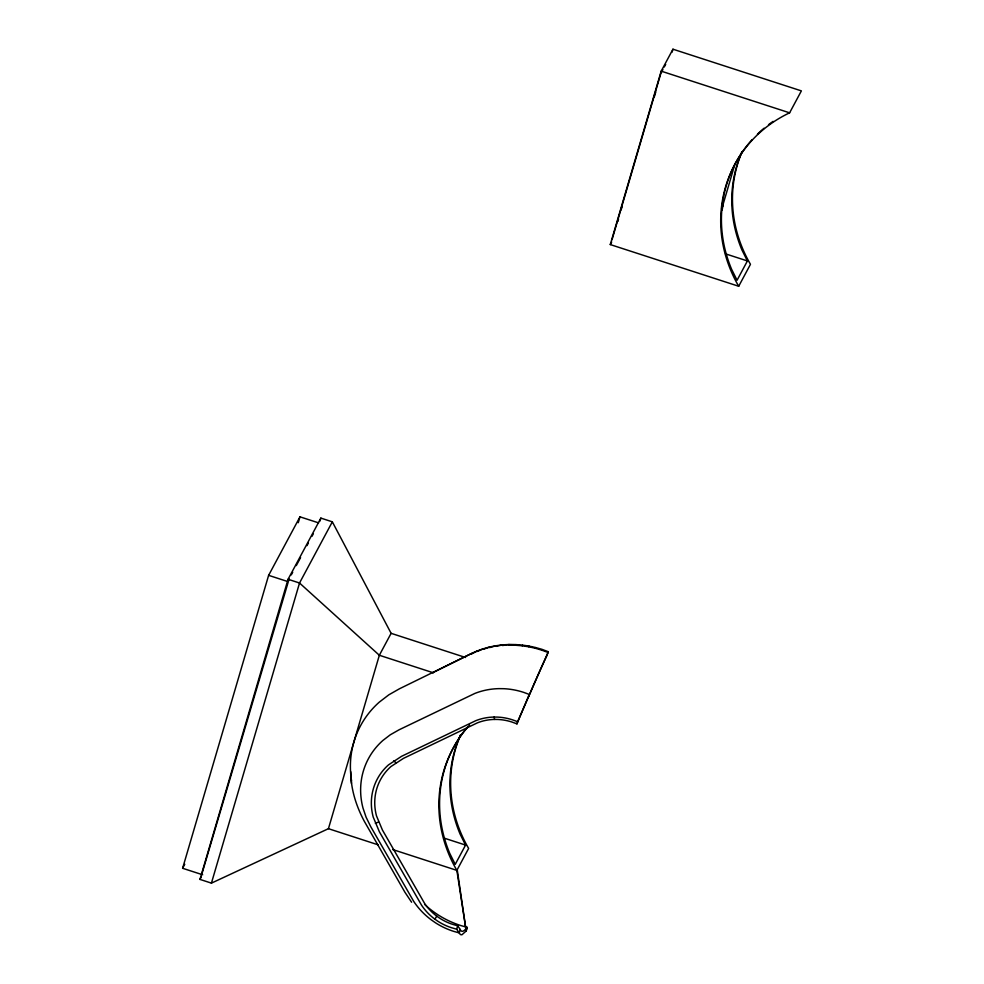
<?xml version="1.0" encoding="UTF-8"?>
<svg xmlns="http://www.w3.org/2000/svg" width="984" height="984" viewBox="0 0 984 984"><rect width="100%" height="100%" fill="white"/><g stroke="black" fill="none" stroke-linecap="round" stroke-linejoin="round"><path stroke-width="1.48" d="M516.957 723.88L529.257 694.421L523.734 692.392A70.786 65.633 28.2 0 0 503.931 688.702L498.937 688.64A70.786 65.633 28.2 0 0 474.891 693.413L399.049 729.808L390.279 734.802L382.899 740.46A75.854 70.331 28.2 0 0 363.022 808.147L366.097 817.212L370.661 826.523L413.797 901.541A70.786 65.633 28.2 0 0 431.103 919.732L435.26 922.648A70.786 65.633 28.2 0 0 453.587 931.331L459.245 932.918L460.254 929.511L457.683 925.784L452.738 924.394A50.258 46.592 28.2 0 1 439.737 918.22L436.773 916.153A50.258 46.592 28.2 0 1 424.498 903.238L382.432 830.029L376.491 815.871A55.289 51.266 28.2 0 1 390.968 766.536L403.465 758.369L477.449 722.822A50.258 46.592 28.2 0 1 494.522 719.427L498.076 719.476A50.258 46.592 28.2 0 1 512.123 722.096L516.957 723.88L517.596 721.702L512.652 719.882A53.394 49.508 28.2 0 0 497.719 717.102L493.956 717.053A53.394 49.508 28.2 0 0 475.826 720.657L401.546 756.327L388.496 764.875A58.425 54.181 28.2 0 0 373.194 817.015L379.393 831.812L421.619 905.305A53.394 49.508 28.2 0 0 434.657 919.019L437.806 921.221A53.394 49.508 28.2 0 0 451.631 927.764L456.687 929.191L460.377 934.579L461.914 934.8L466.182 930.975L467.08 927.334L460.795 925.55A89.286 82.779 28.2 0 1 424.584 904.382M202.692 874.788L182.618 868.282L268.62 575.345L299.985 516.834L318.619 522.873M298.263 522.713L299.985 516.834M378.053 844.801L328.435 828.688L211.425 883.128L199.961 879.401L288.066 579.281L320.87 518.101L332.334 521.827L391.115 633.327L465.543 657.484M201.732 874.481L289.148 578.887M211.425 883.128L299.53 583.008L332.334 521.827M319.997 521.053L320.87 518.101M328.435 828.688L379.344 655.27L391.115 633.327M610.277 244.573L661.186 71.143L672.958 49.2L801.382 90.885L789.611 112.828A136.358 126.432 28.2 0 0 738.701 286.258L610.277 244.573L611.667 241.99M612.048 239.641L660.842 73.406L662.909 69.556M672.084 52.14L672.958 49.2M721.702 209.149L735.097 163.504M456.687 929.191L457.683 925.784M432.886 672.65L471.828 653.351C495.567 641.875 524.029 641.839 548.309 651.752L546.735 655.959A208.436 11.722 -69.8 0 0 528.617 696.598M517.596 721.702L548.309 651.752M291.289 574.89L292.715 572.233M296.282 565.591L300.563 557.608M306.971 545.64L308.398 542.983M311.965 536.329L313.392 533.672M182.618 868.282L184.758 864.284M199.961 879.401L201.388 876.744M664.286 66.974L665.676 64.403M351.571 780.902A98.375 91.205 28.2 0 1 379.283 702.145L388.864 694.802L399.442 688.788L471.828 653.351M471.471 654.028L477.683 650.793M477.326 651.457L483.734 648.653M483.378 649.317L489.958 646.943M489.601 647.607L496.33 645.676M495.973 646.34L502.812 644.864M502.455 645.529L509.355 644.495M510.585 645.184L510.942 644.52M508.999 645.16L515.591 645.246L515.948 644.581M515.591 645.246L522.184 645.799L522.541 645.135M522.184 645.799L528.752 646.783L529.109 646.119M528.752 646.783L535.259 648.235L535.616 647.57M741.813 152.102A136.358 126.432 28.2 0 0 741.924 249.948L747.409 260.945L737.065 280.231L731.579 269.222A136.358 126.432 28.2 0 1 752.12 139.654M535.259 648.235L541.667 650.116L542.024 649.44M738.701 286.258L750.472 264.315A136.358 126.432 28.2 0 1 741.924 152.163M460.586 734.839A136.358 126.432 28.2 0 0 460.082 834.063L465.567 845.071L455.235 864.346L449.737 853.349A136.358 126.432 28.2 0 1 467.265 727.213M460.254 929.511A208.436 18.044 -74.2 0 0 467.08 927.334L466.182 930.975L457.216 869.708M434.817 919.13L436.834 916.202M375.334 823.337L378.569 822.009M661.186 71.143L789.611 112.828M725.503 253.835L747.409 260.945M288.066 579.281L299.53 583.008L379.344 655.27L433.341 672.798M268.62 575.345L287.242 581.384M443.661 837.962L465.567 845.071M392.653 849.536L456.859 870.373L465.555 926.903M541.667 650.116L547.953 652.417M393.649 760.927L395.974 762.698M411.595 902.23L404.867 892.156L364.215 821.111C356.147 805.933 350.784 789.045 350.747 771.739M494.128 717.053L494.595 719.439M351.14 777.877L351.46 783.449M469.565 725.11A136.358 126.432 28.2 0 0 456.859 870.373L468.63 848.429A136.358 126.432 28.2 0 1 460.684 734.9M617.952 221.338A25.178 1.796 -72 0 1 618.53 219.026M621.125 209.863A25.178 1.796 -72 0 1 622.269 206.16M654.262 96.961A25.178 1.796 -72 0 1 655.762 92.041M757.446 134.168A136.358 126.432 28.2 0 1 764.088 128.203M768.504 124.697A136.358 126.432 28.2 0 1 773.092 121.389M721.592 208.62A40.861 2.915 -72 0 1 722.982 204.795A40.861 2.915 -72 0 1 722.096 210.047"/></g></svg>
